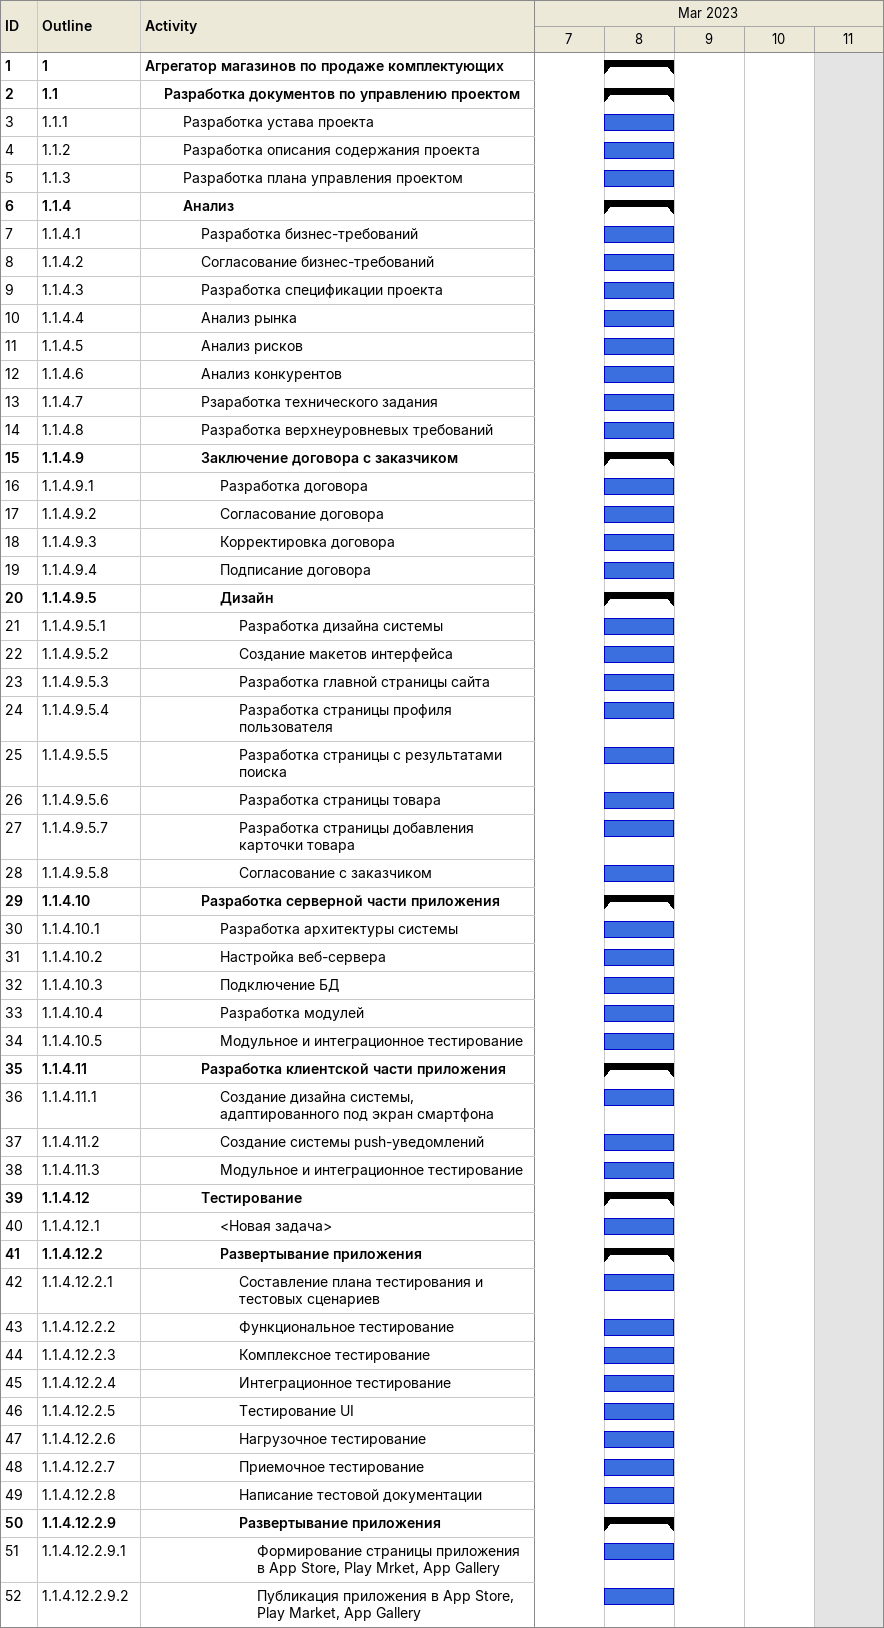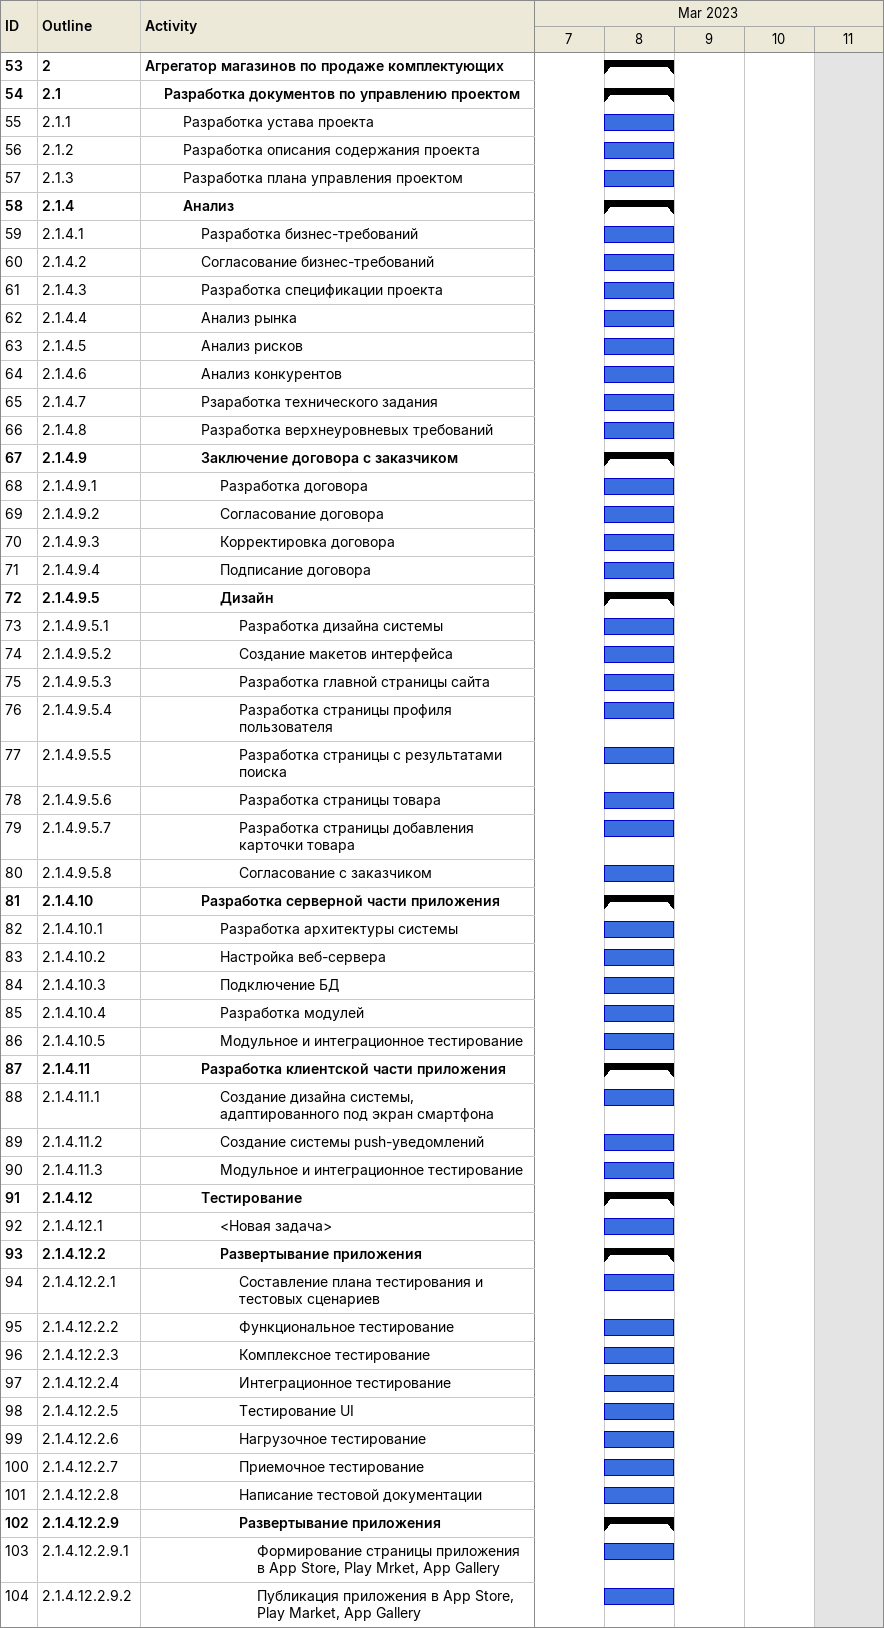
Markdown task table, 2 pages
| ID | WBS | Task | Start | Finish |
|---|---|---|---|---|
| 1 | 1 | **Агрегатор магазинов по продаже комплектующих** | 2023-03-08 | 2023-03-08 |
| 2 | 1.1 | **Разработка документов по управлению проектом** | 2023-03-08 | 2023-03-08 |
| 3 | 1.1.1 | Разработка устава проекта | 2023-03-08 | 2023-03-08 |
| 4 | 1.1.2 | Разработка описания содержания проекта | 2023-03-08 | 2023-03-08 |
| 5 | 1.1.3 | Разработка плана управления проектом | 2023-03-08 | 2023-03-08 |
| 6 | 1.1.4 | **Анализ** | 2023-03-08 | 2023-03-08 |
| 7 | 1.1.4.1 | Разработка бизнес-требований | 2023-03-08 | 2023-03-08 |
| 8 | 1.1.4.2 | Согласование бизнес-требований | 2023-03-08 | 2023-03-08 |
| 9 | 1.1.4.3 | Разработка спецификации проекта | 2023-03-08 | 2023-03-08 |
| 10 | 1.1.4.4 | Анализ рынка | 2023-03-08 | 2023-03-08 |
| 11 | 1.1.4.5 | Анализ рисков | 2023-03-08 | 2023-03-08 |
| 12 | 1.1.4.6 | Анализ конкурентов | 2023-03-08 | 2023-03-08 |
| 13 | 1.1.4.7 | Рзаработка технического задания | 2023-03-08 | 2023-03-08 |
| 14 | 1.1.4.8 | Разработка верхнеуровневых требований | 2023-03-08 | 2023-03-08 |
| 15 | 1.1.4.9 | **Заключение договора с заказчиком** | 2023-03-08 | 2023-03-08 |
| 16 | 1.1.4.9.1 | Разработка договора | 2023-03-08 | 2023-03-08 |
| 17 | 1.1.4.9.2 | Согласование договора | 2023-03-08 | 2023-03-08 |
| 18 | 1.1.4.9.3 | Корректировка договора | 2023-03-08 | 2023-03-08 |
| 19 | 1.1.4.9.4 | Подписание договора | 2023-03-08 | 2023-03-08 |
| 20 | 1.1.4.9.5 | **Дизайн** | 2023-03-08 | 2023-03-08 |
| 21 | 1.1.4.9.5.1 | Разработка дизайна системы | 2023-03-08 | 2023-03-08 |
| 22 | 1.1.4.9.5.2 | Создание макетов интерфейса | 2023-03-08 | 2023-03-08 |
| 23 | 1.1.4.9.5.3 | Разработка главной страницы сайта | 2023-03-08 | 2023-03-08 |
| 24 | 1.1.4.9.5.4 | Разработка страницы профиля пользователя | 2023-03-08 | 2023-03-08 |
| 25 | 1.1.4.9.5.5 | Разработка страницы с результатами поиска | 2023-03-08 | 2023-03-08 |
| 26 | 1.1.4.9.5.6 | Разработка страницы товара | 2023-03-08 | 2023-03-08 |
| 27 | 1.1.4.9.5.7 | Разработка страницы добавления карточки товара | 2023-03-08 | 2023-03-08 |
| 28 | 1.1.4.9.5.8 | Согласование с заказчиком | 2023-03-08 | 2023-03-08 |
| 29 | 1.1.4.10 | **Разработка серверной части приложения** | 2023-03-08 | 2023-03-08 |
| 30 | 1.1.4.10.1 | Разработка архитектуры системы | 2023-03-08 | 2023-03-08 |
| 31 | 1.1.4.10.2 | Настройка веб-сервера | 2023-03-08 | 2023-03-08 |
| 32 | 1.1.4.10.3 | Подключение БД | 2023-03-08 | 2023-03-08 |
| 33 | 1.1.4.10.4 | Разработка модулей | 2023-03-08 | 2023-03-08 |
| 34 | 1.1.4.10.5 | Модульное и интеграционное тестирование | 2023-03-08 | 2023-03-08 |
| 35 | 1.1.4.11 | **Разработка клиентской части приложения** | 2023-03-08 | 2023-03-08 |
| 36 | 1.1.4.11.1 | Создание дизайна системы, адаптированного под экран смартфона | 2023-03-08 | 2023-03-08 |
| 37 | 1.1.4.11.2 | Создание системы push-уведомлений | 2023-03-08 | 2023-03-08 |
| 38 | 1.1.4.11.3 | Модульное и интеграционное тестирование | 2023-03-08 | 2023-03-08 |
| 39 | 1.1.4.12 | **Тестирование** | 2023-03-08 | 2023-03-08 |
| 40 | 1.1.4.12.1 | <Новая задача> | 2023-03-08 | 2023-03-08 |
| 41 | 1.1.4.12.2 | **Развертывание приложения** | 2023-03-08 | 2023-03-08 |
| 42 | 1.1.4.12.2.1 | Составление плана тестирования и тестовых сценариев | 2023-03-08 | 2023-03-08 |
| 43 | 1.1.4.12.2.2 | Функциональное тестирование | 2023-03-08 | 2023-03-08 |
| 44 | 1.1.4.12.2.3 | Комплексное тестирование | 2023-03-08 | 2023-03-08 |
| 45 | 1.1.4.12.2.4 | Интеграционное тестирование | 2023-03-08 | 2023-03-08 |
| 46 | 1.1.4.12.2.5 | Тестирование UI | 2023-03-08 | 2023-03-08 |
| 47 | 1.1.4.12.2.6 | Нагрузочное тестирование | 2023-03-08 | 2023-03-08 |
| 48 | 1.1.4.12.2.7 | Приемочное тестирование | 2023-03-08 | 2023-03-08 |
| 49 | 1.1.4.12.2.8 | Написание тестовой документации | 2023-03-08 | 2023-03-08 |
| 50 | 1.1.4.12.2.9 | **Развертывание приложения** | 2023-03-08 | 2023-03-08 |
| 51 | 1.1.4.12.2.9.1 | Формирование страницы приложения в App Store, Play Mrket, App Gallery | 2023-03-08 | 2023-03-08 |
| 52 | 1.1.4.12.2.9.2 | Публикация приложения в App Store, Play Market, App Gallery | 2023-03-08 | 2023-03-08 |
| 53 | 2 | **Агрегатор магазинов по продаже комплектующих** | 2023-03-08 | 2023-03-08 |
| 54 | 2.1 | **Разработка документов по управлению проектом** | 2023-03-08 | 2023-03-08 |
| 55 | 2.1.1 | Разработка устава проекта | 2023-03-08 | 2023-03-08 |
| 56 | 2.1.2 | Разработка описания содержания проекта | 2023-03-08 | 2023-03-08 |
| 57 | 2.1.3 | Разработка плана управления проектом | 2023-03-08 | 2023-03-08 |
| 58 | 2.1.4 | **Анализ** | 2023-03-08 | 2023-03-08 |
| 59 | 2.1.4.1 | Разработка бизнес-требований | 2023-03-08 | 2023-03-08 |
| 60 | 2.1.4.2 | Согласование бизнес-требований | 2023-03-08 | 2023-03-08 |
| 61 | 2.1.4.3 | Разработка спецификации проекта | 2023-03-08 | 2023-03-08 |
| 62 | 2.1.4.4 | Анализ рынка | 2023-03-08 | 2023-03-08 |
| 63 | 2.1.4.5 | Анализ рисков | 2023-03-08 | 2023-03-08 |
| 64 | 2.1.4.6 | Анализ конкурентов | 2023-03-08 | 2023-03-08 |
| 65 | 2.1.4.7 | Рзаработка технического задания | 2023-03-08 | 2023-03-08 |
| 66 | 2.1.4.8 | Разработка верхнеуровневых требований | 2023-03-08 | 2023-03-08 |
| 67 | 2.1.4.9 | **Заключение договора с заказчиком** | 2023-03-08 | 2023-03-08 |
| 68 | 2.1.4.9.1 | Разработка договора | 2023-03-08 | 2023-03-08 |
| 69 | 2.1.4.9.2 | Согласование договора | 2023-03-08 | 2023-03-08 |
| 70 | 2.1.4.9.3 | Корректировка договора | 2023-03-08 | 2023-03-08 |
| 71 | 2.1.4.9.4 | Подписание договора | 2023-03-08 | 2023-03-08 |
| 72 | 2.1.4.9.5 | **Дизайн** | 2023-03-08 | 2023-03-08 |
| 73 | 2.1.4.9.5.1 | Разработка дизайна системы | 2023-03-08 | 2023-03-08 |
| 74 | 2.1.4.9.5.2 | Создание макетов интерфейса | 2023-03-08 | 2023-03-08 |
| 75 | 2.1.4.9.5.3 | Разработка главной страницы сайта | 2023-03-08 | 2023-03-08 |
| 76 | 2.1.4.9.5.4 | Разработка страницы профиля пользователя | 2023-03-08 | 2023-03-08 |
| 77 | 2.1.4.9.5.5 | Разработка страницы с результатами поиска | 2023-03-08 | 2023-03-08 |
| 78 | 2.1.4.9.5.6 | Разработка страницы товара | 2023-03-08 | 2023-03-08 |
| 79 | 2.1.4.9.5.7 | Разработка страницы добавления карточки товара | 2023-03-08 | 2023-03-08 |
| 80 | 2.1.4.9.5.8 | Согласование с заказчиком | 2023-03-08 | 2023-03-08 |
| 81 | 2.1.4.10 | **Разработка серверной части приложения** | 2023-03-08 | 2023-03-08 |
| 82 | 2.1.4.10.1 | Разработка архитектуры системы | 2023-03-08 | 2023-03-08 |
| 83 | 2.1.4.10.2 | Настройка веб-сервера | 2023-03-08 | 2023-03-08 |
| 84 | 2.1.4.10.3 | Подключение БД | 2023-03-08 | 2023-03-08 |
| 85 | 2.1.4.10.4 | Разработка модулей | 2023-03-08 | 2023-03-08 |
| 86 | 2.1.4.10.5 | Модульное и интеграционное тестирование | 2023-03-08 | 2023-03-08 |
| 87 | 2.1.4.11 | **Разработка клиентской части приложения** | 2023-03-08 | 2023-03-08 |
| 88 | 2.1.4.11.1 | Создание дизайна системы, адаптированного под экран смартфона | 2023-03-08 | 2023-03-08 |
| 89 | 2.1.4.11.2 | Создание системы push-уведомлений | 2023-03-08 | 2023-03-08 |
| 90 | 2.1.4.11.3 | Модульное и интеграционное тестирование | 2023-03-08 | 2023-03-08 |
| 91 | 2.1.4.12 | **Тестирование** | 2023-03-08 | 2023-03-08 |
| 92 | 2.1.4.12.1 | <Новая задача> | 2023-03-08 | 2023-03-08 |
| 93 | 2.1.4.12.2 | **Развертывание приложения** | 2023-03-08 | 2023-03-08 |
| 94 | 2.1.4.12.2.1 | Составление плана тестирования и тестовых сценариев | 2023-03-08 | 2023-03-08 |
| 95 | 2.1.4.12.2.2 | Функциональное тестирование | 2023-03-08 | 2023-03-08 |
| 96 | 2.1.4.12.2.3 | Комплексное тестирование | 2023-03-08 | 2023-03-08 |
| 97 | 2.1.4.12.2.4 | Интеграционное тестирование | 2023-03-08 | 2023-03-08 |
| 98 | 2.1.4.12.2.5 | Тестирование UI | 2023-03-08 | 2023-03-08 |
| 99 | 2.1.4.12.2.6 | Нагрузочное тестирование | 2023-03-08 | 2023-03-08 |
| 100 | 2.1.4.12.2.7 | Приемочное тестирование | 2023-03-08 | 2023-03-08 |
| 101 | 2.1.4.12.2.8 | Написание тестовой документации | 2023-03-08 | 2023-03-08 |
| 102 | 2.1.4.12.2.9 | **Развертывание приложения** | 2023-03-08 | 2023-03-08 |
| 103 | 2.1.4.12.2.9.1 | Формирование страницы приложения в App Store, Play Mrket, App Gallery | 2023-03-08 | 2023-03-08 |
| 104 | 2.1.4.12.2.9.2 | Публикация приложения в App Store, Play Market, App Gallery | 2023-03-08 | 2023-03-08 |
